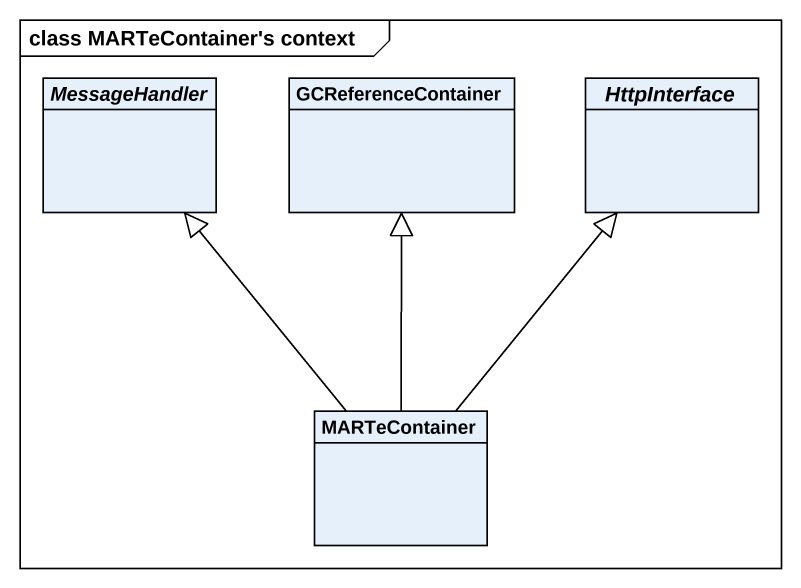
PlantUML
@startuml
mainframe class MARTeContainer's context
hide circle
hide empty members
abstract class MessageHandler
class GCReferenceContainer
abstract class HttpInterface
class MARTeContainer
MARTeContainer -up-|> MessageHandler
MARTeContainer -up-|> GCReferenceContainer
MARTeContainer -up-|> HttpInterface
@enduml
